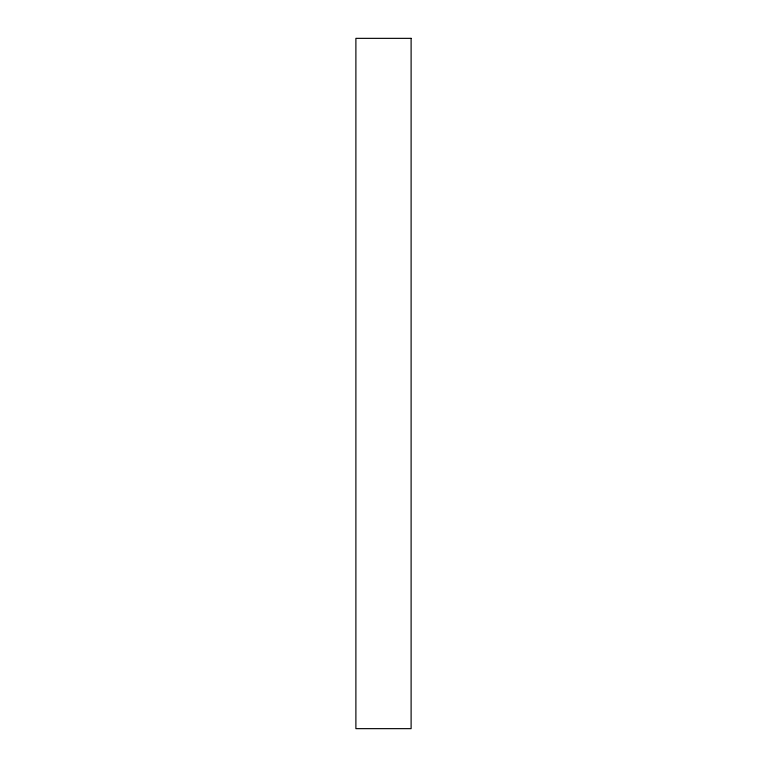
<?xml version="1.0" encoding="UTF-8"?>
<svg xmlns="http://www.w3.org/2000/svg" width="767" height="767" viewBox="0 0 767 767"><rect width="100%" height="100%" fill="white"/><g stroke="black" fill="none" stroke-linecap="round" stroke-linejoin="round"><path stroke-width="1.15" d="M411.112 38.35L355.888 38.35L355.888 728.65L411.112 728.65L411.112 38.35"/></g></svg>
